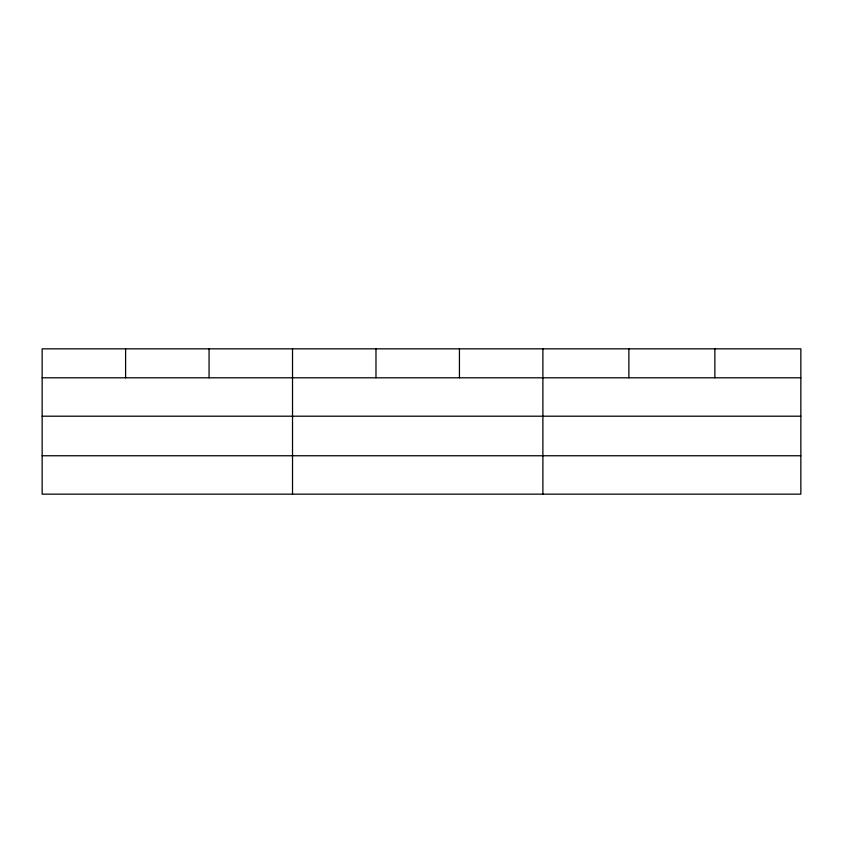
<?xml version="1.0" encoding="UTF-8"?>
<svg xmlns="http://www.w3.org/2000/svg" width="843" height="843" viewBox="0 0 843 843"><rect width="100%" height="100%" fill="white"/><g stroke="black" fill="none" stroke-linecap="round" stroke-linejoin="round"><path stroke-width="1.26" d="M800.85 416.2L800.85 348.844L42.15 348.844L42.15 494.156L800.85 494.156L800.85 416.2L42.15 416.2M42.15 377.801L800.85 377.801M42.15 455.757L800.85 455.757M714.864 348.844L714.864 377.801M628.878 348.844L628.878 377.801M542.892 348.844L542.892 494.156M459.435 348.844L459.435 377.801M375.978 348.844L375.978 377.801M292.521 348.844L292.521 494.156M209.064 348.844L209.064 377.801M125.607 348.844L125.607 377.801"/></g></svg>
